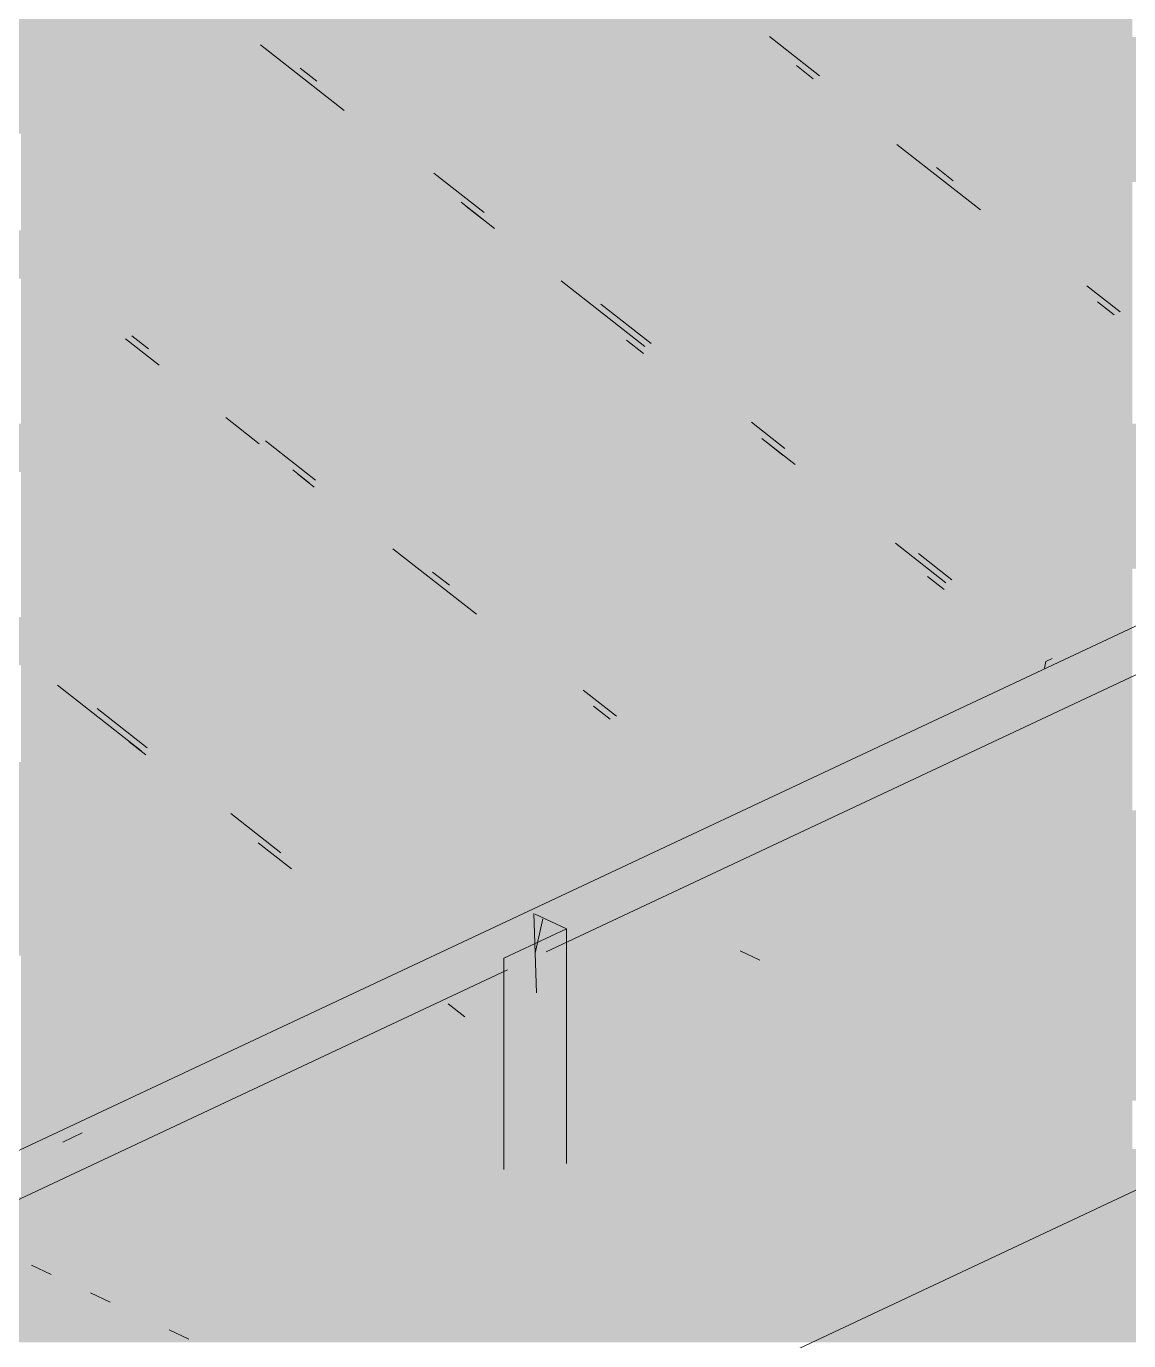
# Model space of a CAD drawing. Header units: millimetres. Extents: x 5 to 1315, y 5 to 292.
# Drawn here: x 1200.523 to 1202.722, y 80.497 to 83.117 of the extents above; entities that cross this region are included whole.
import ezdxf

# ---------------------------------------------------------------- set-up
doc = ezdxf.new("R2010")
doc.units = ezdxf.units.MM
doc.layers.add('EXISTING', color=7, linetype='Continuous')
doc.layers.add('IMAGES', color=7, linetype='Continuous')

# ---------------------------------------------------------------- blocks, each defined once
blk = doc.blocks.new('SHEET_03')
at = {"layer": 'EXISTING', "color": 250, "lineweight": 9}
for p, q in [((300.9902, 83.0806), (301.1569, 82.9498)), ((302.105, 83.0187), (302.005, 83.0972)), ((301.1027, 83.008), (301.0694, 83.0342)), ((302.0592, 83.039), (302.0925, 83.0128)), ((302.2591, 82.882), (302.4258, 82.7512)), ((301.436, 82.7464), (301.336, 82.8249)), ((302.3716, 82.8094), (302.3383, 82.8356)), ((301.3901, 82.7667), (301.4568, 82.7144)), ((301.4329, 82.7327), (301.3996, 82.7589)), ((301.5901, 82.6097), (301.7567, 82.479)), ((302.7049, 82.5478), (302.6382, 82.6001)), ((301.7692, 82.4848), (301.6692, 82.5633)), ((302.6591, 82.5681), (302.6924, 82.542)), ((300.7669, 82.4741), (300.7336, 82.5003)), ((300.7211, 82.4944), (300.7878, 82.4421)), ((301.7537, 82.4653), (301.7203, 82.4914)), ((300.0575, 80.6644), (303.8717, 82.455)), ((301.5601, 81.2723), (303.8717, 82.3576)), ((300.9211, 82.3375), (300.9877, 82.2851)), ((302.0358, 82.2755), (301.9692, 82.3279)), ((301.1002, 82.2125), (301.0002, 82.291)), ((301.99, 82.2958), (302.0567, 82.2435)), ((302.0328, 82.2619), (301.9994, 82.288)), ((301.0544, 82.2328), (301.0877, 82.2067)), ((301.0971, 82.1988), (301.0638, 82.225)), ((302.2566, 82.0866), (302.3566, 82.0081)), ((301.2543, 82.0759), (301.421, 81.9451)), ((302.3691, 82.014), (302.3024, 82.0663)), ((301.3668, 82.0033), (301.3335, 82.0294)), ((302.3535, 81.9944), (302.3202, 82.0206)), ((302.5566, 81.8511), (302.5535, 81.8375)), ((302.5691, 81.857), (302.5566, 81.8511)), ((300.5853, 81.8036), (300.7519, 81.6728)), ((301.7001, 81.7417), (301.6334, 81.794)), ((300.7644, 81.6786), (300.6644, 81.7571)), ((301.6542, 81.762), (301.6876, 81.7358)), ((300.7614, 81.665), (300.728, 81.6911)), ((301.031, 81.4694), (300.931, 81.5479)), ((300.9852, 81.4897), (301.0519, 81.4374)), ((301.5405, 81.1902), (301.5353, 81.3485)), ((301.6003, 81.318), (301.5379, 81.3473)), ((301.5379, 81.2693), (301.5532, 81.3377)), ((301.4755, 81.2593), (301.6003, 81.318)), ((301.6003, 80.8501), (301.6003, 81.318)), ((301.9857, 81.2555), (301.9465, 81.274)), ((301.4755, 81.2593), (301.4755, 80.8383)), ((300.0575, 80.5669), (301.483, 81.2361)), ((301.3977, 81.1423), (301.3644, 81.1684)), ((300.5959, 80.8929), (300.6344, 80.911)), ((301.4755, 80.2052), (302.8492, 80.8501)), ((300.5335, 80.6474), (300.5727, 80.629)), ((300.6512, 80.5922), (300.6905, 80.5737)), ((300.8082, 80.5185), (300.8475, 80.5))]:
    blk.add_line(p, q, dxfattribs=at)
at = {"layer": 'IMAGES', "color": 7}
for points in [[(302.0545, 83.0964), (302.1509, 83.0964), (302.0545, 83.2892), (302.1509, 83.2892)], [(300.0309, 83.0964), (300.6091, 83.0964), (300.0309, 83.1928), (300.6091, 83.1928)], [(300.6091, 83.0964), (300.7055, 83.0964), (300.6091, 83.1928), (300.7055, 83.1928)], [(300.7055, 83.0964), (300.8018, 83.0964), (300.7055, 83.1928), (300.8018, 83.1928)], [(300.8018, 83.0964), (300.8982, 83.0964), (300.8018, 83.1928), (300.8982, 83.1928)], [(300.8982, 83.0964), (300.9945, 83.0964), (300.8982, 83.1928), (300.9945, 83.1928)], [(300.9945, 83.0964), (301.0909, 83.0964), (300.9945, 83.1928), (301.0909, 83.1928)], [(301.0909, 83.0964), (301.1873, 83.0964), (301.0909, 83.1928), (301.1873, 83.1928)], [(301.1873, 83.0964), (301.7655, 83.0964), (301.1873, 83.1928), (301.7655, 83.1928)], [(301.7655, 83.0964), (301.9582, 83.0964), (301.7655, 83.1928), (301.9582, 83.1928)], [(301.9582, 83.0964), (302.0545, 83.0964), (301.9582, 83.1928), (302.0545, 83.1928)], [(302.1509, 83.0964), (302.6327, 83.0964), (302.1509, 83.1928), (302.6327, 83.1928)], [(302.6327, 83.0964), (302.7291, 83.0964), (302.6327, 83.1928), (302.7291, 83.1928)], [(300.32, 83), (300.8018, 83), (300.32, 83.0964), (300.8018, 83.0964)], [(300.8018, 83), (300.8982, 83), (300.8018, 83.0964), (300.8982, 83.0964)], [(300.8982, 83), (300.9945, 83), (300.8982, 83.0964), (300.9945, 83.0964)], [(300.9945, 83), (301.0909, 83), (300.9945, 83.0964), (301.0909, 83.0964)], [(301.0909, 83), (301.1873, 83), (301.0909, 83.0964), (301.1873, 83.0964)], [(301.1873, 83), (301.2836, 83), (301.1873, 83.0964), (301.2836, 83.0964)], [(301.2836, 83), (301.8618, 83), (301.2836, 83.0964), (301.8618, 83.0964)], [(301.8618, 83), (301.9582, 83), (301.8618, 83.0964), (301.9582, 83.0964)], [(301.9582, 83), (302.1509, 83), (301.9582, 83.0964), (302.1509, 83.0964)], [(302.1509, 83), (302.2473, 83), (302.1509, 83.0964), (302.2473, 83.0964)], [(302.2473, 83), (302.8255, 83), (302.2473, 83.0964), (302.8255, 83.0964)], [(300.32, 82.9036), (300.8982, 82.9036), (300.32, 83), (300.8982, 83)], [(300.8982, 82.9036), (300.9945, 82.9036), (300.8982, 83), (300.9945, 83)], [(300.9945, 82.9036), (301.0909, 82.9036), (300.9945, 83), (301.0909, 83)], [(301.0909, 82.9036), (301.1873, 82.9036), (301.0909, 83), (301.1873, 83)], [(301.1873, 82.9036), (301.2836, 82.9036), (301.1873, 83), (301.2836, 83)], [(301.2836, 82.9036), (301.38, 82.9036), (301.2836, 83), (301.38, 83)], [(301.38, 82.9036), (301.4764, 82.9036), (301.38, 83), (301.4764, 83)], [(301.4764, 82.9036), (301.9582, 82.9036), (301.4764, 83), (301.9582, 83)], [(301.9582, 82.9036), (302.0545, 82.9036), (301.9582, 83), (302.0545, 83)], [(302.0545, 82.9036), (302.2473, 82.9036), (302.0545, 83), (302.2473, 83)], [(302.2473, 82.9036), (302.3436, 82.9036), (302.2473, 83), (302.3436, 83)], [(302.3436, 82.9036), (302.44, 82.9036), (302.3436, 83), (302.44, 83)], [(302.44, 82.9036), (302.9218, 82.9036), (302.44, 83), (302.9218, 83)], [(300.5127, 82.8072), (300.9945, 82.8072), (300.5127, 82.9036), (300.9945, 82.9036)], [(300.9945, 82.8072), (301.0909, 82.8072), (300.9945, 82.9036), (301.0909, 82.9036)], [(301.0909, 82.8072), (301.1873, 82.8072), (301.0909, 82.9036), (301.1873, 82.9036)], [(301.1873, 82.8072), (301.38, 82.8072), (301.1873, 82.9036), (301.38, 82.9036)], [(301.38, 82.8072), (301.4764, 82.8072), (301.38, 82.9036), (301.4764, 82.9036)], [(301.4764, 82.8072), (301.5727, 82.8072), (301.4764, 82.9036), (301.5727, 82.9036)], [(301.5727, 82.8072), (302.0545, 82.8072), (301.5727, 82.9036), (302.0545, 82.9036)], [(302.0545, 82.8072), (302.1509, 82.8072), (302.0545, 82.9036), (302.1509, 82.9036)], [(302.1509, 82.8072), (302.2473, 82.8072), (302.1509, 82.9036), (302.2473, 82.9036)], [(302.2473, 82.8072), (302.3436, 82.8072), (302.2473, 82.9036), (302.3436, 82.9036)], [(302.3436, 82.8072), (302.44, 82.8072), (302.3436, 82.9036), (302.44, 82.9036)], [(302.44, 82.8072), (302.5364, 82.8072), (302.44, 82.9036), (302.5364, 82.9036)], [(302.5364, 82.8072), (303.0182, 82.8072), (302.5364, 82.9036), (303.0182, 82.9036)], [(300.5127, 82.7108), (300.6091, 82.7108), (300.5127, 82.8072), (300.6091, 82.8072)], [(300.6091, 82.7108), (300.7055, 82.7108), (300.6091, 82.8072), (300.7055, 82.8072)], [(300.7055, 82.7108), (301.1873, 82.7108), (300.7055, 82.8072), (301.1873, 82.8072)], [(301.1873, 82.7108), (301.2836, 82.7108), (301.1873, 82.8072), (301.2836, 82.8072)], [(301.2836, 82.7108), (301.4764, 82.7108), (301.2836, 82.8072), (301.4764, 82.8072)], [(301.4764, 82.7108), (301.5727, 82.7108), (301.4764, 82.8072), (301.5727, 82.8072)], [(301.5727, 82.7108), (301.6691, 82.7108), (301.5727, 82.8072), (301.6691, 82.8072)], [(301.6691, 82.7108), (302.1509, 82.7108), (301.6691, 82.8072), (302.1509, 82.8072)], [(302.1509, 82.7108), (302.2473, 82.7108), (302.1509, 82.8072), (302.2473, 82.8072)], [(302.2473, 82.7108), (302.3436, 82.7108), (302.2473, 82.8072), (302.3436, 82.8072)], [(302.3436, 82.7108), (302.5364, 82.7108), (302.3436, 82.8072), (302.5364, 82.8072)], [(302.5364, 82.7108), (302.6327, 82.7108), (302.5364, 82.8072), (302.6327, 82.8072)], [(302.6327, 82.7108), (302.7291, 82.7108), (302.6327, 82.8072), (302.7291, 82.8072)], [(300.4164, 82.6144), (300.6091, 82.6144), (300.4164, 82.7108), (300.6091, 82.7108)], [(300.6091, 82.6144), (300.7055, 82.6144), (300.6091, 82.7108), (300.7055, 82.7108)], [(300.7055, 82.6144), (300.8018, 82.6144), (300.7055, 82.7108), (300.8018, 82.7108)], [(300.8018, 82.6144), (301.2836, 82.6144), (300.8018, 82.7108), (301.2836, 82.7108)], [(301.2836, 82.6144), (301.38, 82.6144), (301.2836, 82.7108), (301.38, 82.7108)], [(301.38, 82.6144), (301.4764, 82.6144), (301.38, 82.7108), (301.4764, 82.7108)], [(301.4764, 82.6144), (301.5727, 82.6144), (301.4764, 82.7108), (301.5727, 82.7108)], [(301.5727, 82.6144), (301.6691, 82.6144), (301.5727, 82.7108), (301.6691, 82.7108)], [(301.6691, 82.6144), (302.2473, 82.6144), (301.6691, 82.7108), (302.2473, 82.7108)], [(302.2473, 82.6144), (302.3436, 82.6144), (302.2473, 82.7108), (302.3436, 82.7108)], [(302.3436, 82.6144), (302.44, 82.6144), (302.3436, 82.7108), (302.44, 82.7108)], [(302.44, 82.6144), (302.6327, 82.6144), (302.44, 82.7108), (302.6327, 82.7108)], [(302.6327, 82.6144), (302.7291, 82.6144), (302.6327, 82.7108), (302.7291, 82.7108)], [(300.5127, 82.518), (300.6091, 82.518), (300.5127, 82.6144), (300.6091, 82.6144)], [(300.6091, 82.518), (300.7055, 82.518), (300.6091, 82.6144), (300.7055, 82.6144)], [(300.7055, 82.518), (300.8018, 82.518), (300.7055, 82.6144), (300.8018, 82.6144)], [(300.8018, 82.518), (300.8982, 82.518), (300.8018, 82.6144), (300.8982, 82.6144)], [(300.8982, 82.518), (301.38, 82.518), (300.8982, 82.6144), (301.38, 82.6144)], [(301.38, 82.518), (301.4764, 82.518), (301.38, 82.6144), (301.4764, 82.6144)], [(301.4764, 82.518), (301.5727, 82.518), (301.4764, 82.6144), (301.5727, 82.6144)], [(301.5727, 82.518), (301.7655, 82.518), (301.5727, 82.6144), (301.7655, 82.6144)], [(301.7655, 82.518), (302.44, 82.518), (301.7655, 82.6144), (302.44, 82.6144)], [(302.44, 82.518), (302.5364, 82.518), (302.44, 82.6144), (302.5364, 82.6144)], [(302.5364, 82.518), (302.6327, 82.518), (302.5364, 82.6144), (302.6327, 82.6144)], [(302.6327, 82.518), (302.7291, 82.518), (302.6327, 82.6144), (302.7291, 82.6144)], [(300.5127, 82.4216), (300.6091, 82.4216), (300.5127, 82.518), (300.6091, 82.518)], [(300.6091, 82.4216), (300.7055, 82.4216), (300.6091, 82.518), (300.7055, 82.518)], [(300.7055, 82.4216), (300.8018, 82.4216), (300.7055, 82.518), (300.8018, 82.518)], [(300.8018, 82.4216), (300.8982, 82.4216), (300.8018, 82.518), (300.8982, 82.518)], [(300.8982, 82.4216), (300.9945, 82.4216), (300.8982, 82.518), (300.9945, 82.518)], [(300.9945, 82.4216), (301.0909, 82.4216), (300.9945, 82.518), (301.0909, 82.518)], [(301.0909, 82.4216), (301.5727, 82.4216), (301.0909, 82.518), (301.5727, 82.518)], [(301.5727, 82.4216), (301.6691, 82.4216), (301.5727, 82.518), (301.6691, 82.518)], [(301.6691, 82.4216), (301.8618, 82.4216), (301.6691, 82.518), (301.8618, 82.518)], [(301.8618, 82.4216), (301.9582, 82.4216), (301.8618, 82.518), (301.9582, 82.518)], [(301.9582, 82.4216), (302.0545, 82.4216), (301.9582, 82.518), (302.0545, 82.518)], [(302.0545, 82.4216), (302.5364, 82.4216), (302.0545, 82.518), (302.5364, 82.518)], [(302.5364, 82.4216), (302.6327, 82.4216), (302.5364, 82.518), (302.6327, 82.518)], [(302.6327, 82.4216), (302.7291, 82.4216), (302.6327, 82.518), (302.7291, 82.518)], [(300.5127, 82.3252), (300.6091, 82.3252), (300.5127, 82.4216), (300.6091, 82.4216)], [(300.6091, 82.3252), (300.7055, 82.3252), (300.6091, 82.4216), (300.7055, 82.4216)], [(300.7055, 82.3252), (300.8018, 82.3252), (300.7055, 82.4216), (300.8018, 82.4216)], [(300.8018, 82.3252), (300.8982, 82.3252), (300.8018, 82.4216), (300.8982, 82.4216)], [(300.8982, 82.3252), (300.9945, 82.3252), (300.8982, 82.4216), (300.9945, 82.4216)], [(300.9945, 82.3252), (301.0909, 82.3252), (300.9945, 82.4216), (301.0909, 82.4216)], [(301.0909, 82.3252), (301.1873, 82.3252), (301.0909, 82.4216), (301.1873, 82.4216)], [(301.1873, 82.3252), (301.6691, 82.3252), (301.1873, 82.4216), (301.6691, 82.4216)], [(301.6691, 82.3252), (301.7655, 82.3252), (301.6691, 82.4216), (301.7655, 82.4216)], [(301.7655, 82.3252), (301.8618, 82.3252), (301.7655, 82.4216), (301.8618, 82.4216)], [(301.8618, 82.3252), (301.9582, 82.3252), (301.8618, 82.4216), (301.9582, 82.4216)], [(301.9582, 82.3252), (302.0545, 82.3252), (301.9582, 82.4216), (302.0545, 82.4216)], [(302.0545, 82.3252), (302.1509, 82.3252), (302.0545, 82.4216), (302.1509, 82.4216)], [(302.1509, 82.3252), (302.6327, 82.3252), (302.1509, 82.4216), (302.6327, 82.4216)], [(302.6327, 82.3252), (302.7291, 82.3252), (302.6327, 82.4216), (302.7291, 82.4216)], [(300.4164, 82.2288), (300.6091, 82.2288), (300.4164, 82.3252), (300.6091, 82.3252)], [(300.6091, 82.2288), (300.7055, 82.2288), (300.6091, 82.3252), (300.7055, 82.3252)], [(300.7055, 82.2288), (300.8018, 82.2288), (300.7055, 82.3252), (300.8018, 82.3252)], [(300.8018, 82.2288), (300.8982, 82.2288), (300.8018, 82.3252), (300.8982, 82.3252)], [(300.8982, 82.2288), (301.0909, 82.2288), (300.8982, 82.3252), (301.0909, 82.3252)], [(301.0909, 82.2288), (301.1873, 82.2288), (301.0909, 82.3252), (301.1873, 82.3252)], [(301.1873, 82.2288), (301.2836, 82.2288), (301.1873, 82.3252), (301.2836, 82.3252)], [(301.2836, 82.2288), (301.7655, 82.2288), (301.2836, 82.3252), (301.7655, 82.3252)], [(301.7655, 82.2288), (301.8618, 82.2288), (301.7655, 82.3252), (301.8618, 82.3252)], [(301.8618, 82.2288), (301.9582, 82.2288), (301.8618, 82.3252), (301.9582, 82.3252)], [(301.9582, 82.2288), (302.1509, 82.2288), (301.9582, 82.3252), (302.1509, 82.3252)], [(302.1509, 82.2288), (302.2473, 82.2288), (302.1509, 82.3252), (302.2473, 82.3252)], [(302.2473, 82.2288), (302.9218, 82.2288), (302.2473, 82.3252), (302.9218, 82.3252)], [(300.5127, 82.1324), (300.6091, 82.1324), (300.5127, 82.2288), (300.6091, 82.2288)], [(300.6091, 82.1324), (300.7055, 82.1324), (300.6091, 82.2288), (300.7055, 82.2288)], [(300.7055, 82.1324), (300.8982, 82.1324), (300.7055, 82.2288), (300.8982, 82.2288)], [(300.8982, 82.1324), (300.9945, 82.1324), (300.8982, 82.2288), (300.9945, 82.2288)], [(300.9945, 82.1324), (301.1873, 82.1324), (300.9945, 82.2288), (301.1873, 82.2288)], [(301.1873, 82.1324), (301.2836, 82.1324), (301.1873, 82.2288), (301.2836, 82.2288)], [(301.2836, 82.1324), (301.8618, 82.1324), (301.2836, 82.2288), (301.8618, 82.2288)], [(301.8618, 82.1324), (301.9582, 82.1324), (301.8618, 82.2288), (301.9582, 82.2288)], [(301.9582, 82.1324), (302.0545, 82.1324), (301.9582, 82.2288), (302.0545, 82.2288)], [(302.0545, 82.1324), (302.1509, 82.1324), (302.0545, 82.2288), (302.1509, 82.2288)], [(302.1509, 82.1324), (302.2473, 82.1324), (302.1509, 82.2288), (302.2473, 82.2288)], [(302.2473, 82.1324), (302.3436, 82.1324), (302.2473, 82.2288), (302.3436, 82.2288)], [(302.3436, 82.1324), (302.8255, 82.1324), (302.3436, 82.2288), (302.8255, 82.2288)], [(300.5127, 81.9396), (300.6091, 81.9396), (300.5127, 82.1324), (300.6091, 82.1324)], [(300.6091, 82.036), (300.7055, 82.036), (300.6091, 82.1324), (300.7055, 82.1324)], [(300.7055, 82.036), (300.8982, 82.036), (300.7055, 82.1324), (300.8982, 82.1324)], [(300.8982, 82.036), (300.9945, 82.036), (300.8982, 82.1324), (300.9945, 82.1324)], [(300.9945, 82.036), (301.0909, 82.036), (300.9945, 82.1324), (301.0909, 82.1324)], [(301.0909, 82.036), (301.1873, 82.036), (301.0909, 82.1324), (301.1873, 82.1324)], [(301.1873, 82.036), (301.38, 82.036), (301.1873, 82.1324), (301.38, 82.1324)], [(301.38, 82.036), (301.5727, 82.036), (301.38, 82.1324), (301.5727, 82.1324)], [(301.5727, 82.036), (302.0545, 82.036), (301.5727, 82.1324), (302.0545, 82.1324)], [(302.0545, 82.036), (302.1509, 82.036), (302.0545, 82.1324), (302.1509, 82.1324)], [(302.1509, 82.036), (302.3436, 82.036), (302.1509, 82.1324), (302.3436, 82.1324)], [(302.3436, 82.036), (302.44, 82.036), (302.3436, 82.1324), (302.44, 82.1324)], [(302.44, 82.036), (302.5364, 82.036), (302.44, 82.1324), (302.5364, 82.1324)], [(302.5364, 82.036), (302.6327, 82.036), (302.5364, 82.1324), (302.6327, 82.1324)], [(302.6327, 82.036), (302.8255, 82.036), (302.6327, 82.1324), (302.8255, 82.1324)], [(300.6091, 81.9396), (300.7055, 81.9396), (300.6091, 82.036), (300.7055, 82.036)], [(300.7055, 81.9396), (300.8018, 81.9396), (300.7055, 82.036), (300.8018, 82.036)], [(300.8018, 81.9396), (300.8982, 81.9396), (300.8018, 82.036), (300.8982, 82.036)], [(300.8982, 81.9396), (300.9945, 81.9396), (300.8982, 82.036), (300.9945, 82.036)], [(300.9945, 81.9396), (301.0909, 81.9396), (300.9945, 82.036), (301.0909, 82.036)], [(301.0909, 81.9396), (301.1873, 81.9396), (301.0909, 82.036), (301.1873, 82.036)], [(301.1873, 81.9396), (301.2836, 81.9396), (301.1873, 82.036), (301.2836, 82.036)], [(301.2836, 81.9396), (301.4764, 81.9396), (301.2836, 82.036), (301.4764, 82.036)], [(301.4764, 81.9396), (301.5727, 81.9396), (301.4764, 82.036), (301.5727, 82.036)], [(301.5727, 81.9396), (302.1509, 81.9396), (301.5727, 82.036), (302.1509, 82.036)], [(302.1509, 81.9396), (302.2473, 81.9396), (302.1509, 82.036), (302.2473, 82.036)], [(302.2473, 81.9396), (302.44, 81.9396), (302.2473, 82.036), (302.44, 82.036)], [(302.44, 81.9396), (302.6327, 81.9396), (302.44, 82.036), (302.6327, 82.036)], [(302.6327, 81.8432), (302.7291, 81.8432), (302.6327, 82.036), (302.7291, 82.036)], [(300.4164, 81.8432), (300.6091, 81.8432), (300.4164, 81.9396), (300.6091, 81.9396)], [(300.6091, 81.8432), (300.7055, 81.8432), (300.6091, 81.9396), (300.7055, 81.9396)], [(300.7055, 81.8432), (300.8018, 81.8432), (300.7055, 81.9396), (300.8018, 81.9396)], [(300.8018, 81.8432), (300.8982, 81.8432), (300.8018, 81.9396), (300.8982, 81.9396)], [(300.8982, 81.8432), (300.9945, 81.8432), (300.8982, 81.9396), (300.9945, 81.9396)], [(300.9945, 81.8432), (301.0909, 81.8432), (300.9945, 81.9396), (301.0909, 81.9396)], [(301.0909, 81.8432), (301.1873, 81.8432), (301.0909, 81.9396), (301.1873, 81.9396)], [(301.1873, 81.8432), (301.2836, 81.8432), (301.1873, 81.9396), (301.2836, 81.9396)], [(301.2836, 81.8432), (301.38, 81.8432), (301.2836, 81.9396), (301.38, 81.9396)], [(301.38, 81.8432), (301.5727, 81.8432), (301.38, 81.9396), (301.5727, 81.9396)], [(301.5727, 81.8432), (301.6691, 81.8432), (301.5727, 81.9396), (301.6691, 81.9396)], [(301.6691, 81.8432), (301.7655, 81.8432), (301.6691, 81.9396), (301.7655, 81.9396)], [(301.7655, 81.8432), (302.1509, 81.8432), (301.7655, 81.9396), (302.1509, 81.9396)], [(302.1509, 81.8432), (302.44, 81.8432), (302.1509, 81.9396), (302.44, 81.9396)], [(302.44, 81.8432), (302.6327, 81.8432), (302.44, 81.9396), (302.6327, 81.9396)], [(300.5127, 81.7468), (300.6091, 81.7468), (300.5127, 81.8432), (300.6091, 81.8432)], [(300.6091, 81.7468), (300.7055, 81.7468), (300.6091, 81.8432), (300.7055, 81.8432)], [(300.7055, 81.7468), (300.8018, 81.7468), (300.7055, 81.8432), (300.8018, 81.8432)], [(300.8018, 81.7468), (300.8982, 81.7468), (300.8018, 81.8432), (300.8982, 81.8432)], [(300.8982, 81.7468), (300.9945, 81.7468), (300.8982, 81.8432), (300.9945, 81.8432)], [(300.9945, 81.7468), (301.0909, 81.7468), (300.9945, 81.8432), (301.0909, 81.8432)], [(301.0909, 81.7468), (301.1873, 81.7468), (301.0909, 81.8432), (301.1873, 81.8432)], [(301.1873, 81.7468), (301.38, 81.7468), (301.1873, 81.8432), (301.38, 81.8432)], [(301.38, 81.7468), (301.4764, 81.7468), (301.38, 81.8432), (301.4764, 81.8432)], [(301.4764, 81.7468), (301.5727, 81.7468), (301.4764, 81.8432), (301.5727, 81.8432)], [(301.5727, 81.7468), (301.7655, 81.7468), (301.5727, 81.8432), (301.7655, 81.8432)], [(301.7655, 81.7468), (301.8618, 81.7468), (301.7655, 81.8432), (301.8618, 81.8432)], [(301.8618, 81.7468), (301.9582, 81.7468), (301.8618, 81.8432), (301.9582, 81.8432)], [(301.9582, 81.7468), (302.0545, 81.7468), (301.9582, 81.8432), (302.0545, 81.8432)], [(302.0545, 81.7468), (302.1509, 81.7468), (302.0545, 81.8432), (302.1509, 81.8432)], [(302.1509, 81.7468), (302.2473, 81.7468), (302.1509, 81.8432), (302.2473, 81.8432)], [(302.2473, 81.6504), (302.3436, 81.6504), (302.2473, 81.8432), (302.3436, 81.8432)], [(302.3436, 81.7468), (302.44, 81.7468), (302.3436, 81.8432), (302.44, 81.8432)], [(302.44, 81.7468), (302.5364, 81.7468), (302.44, 81.8432), (302.5364, 81.8432)], [(302.5364, 81.6504), (302.6327, 81.6504), (302.5364, 81.8432), (302.6327, 81.8432)], [(302.6327, 81.7468), (302.7291, 81.7468), (302.6327, 81.8432), (302.7291, 81.8432)], [(300.5127, 81.6504), (300.6091, 81.6504), (300.5127, 81.7468), (300.6091, 81.7468)], [(300.6091, 81.6504), (300.7055, 81.6504), (300.6091, 81.7468), (300.7055, 81.7468)], [(300.7055, 81.6504), (300.8018, 81.6504), (300.7055, 81.7468), (300.8018, 81.7468)], [(300.8018, 81.6504), (300.8982, 81.6504), (300.8018, 81.7468), (300.8982, 81.7468)], [(300.8982, 81.6504), (300.9945, 81.6504), (300.8982, 81.7468), (300.9945, 81.7468)], [(300.9945, 81.6504), (301.0909, 81.6504), (300.9945, 81.7468), (301.0909, 81.7468)], [(301.0909, 81.6504), (301.1873, 81.6504), (301.0909, 81.7468), (301.1873, 81.7468)], [(301.1873, 81.6504), (301.2836, 81.6504), (301.1873, 81.7468), (301.2836, 81.7468)], [(301.2836, 81.6504), (301.4764, 81.6504), (301.2836, 81.7468), (301.4764, 81.7468)], [(301.4764, 81.6504), (301.5727, 81.6504), (301.4764, 81.7468), (301.5727, 81.7468)], [(301.5727, 81.6504), (301.6691, 81.6504), (301.5727, 81.7468), (301.6691, 81.7468)], [(301.6691, 81.6504), (301.7655, 81.6504), (301.6691, 81.7468), (301.7655, 81.7468)], [(301.7655, 81.6504), (301.8618, 81.6504), (301.7655, 81.7468), (301.8618, 81.7468)], [(301.8618, 81.6504), (302.0545, 81.6504), (301.8618, 81.7468), (302.0545, 81.7468)], [(302.0545, 81.6504), (302.1509, 81.6504), (302.0545, 81.7468), (302.1509, 81.7468)], [(302.1509, 81.6504), (302.2473, 81.6504), (302.1509, 81.7468), (302.2473, 81.7468)], [(302.3436, 81.6504), (302.5364, 81.6504), (302.3436, 81.7468), (302.5364, 81.7468)], [(302.6327, 81.6504), (302.7291, 81.6504), (302.6327, 81.7468), (302.7291, 81.7468)], [(300.1273, 81.554), (300.7055, 81.554), (300.1273, 81.6504), (300.7055, 81.6504)], [(300.7055, 81.554), (300.8018, 81.554), (300.7055, 81.6504), (300.8018, 81.6504)], [(300.8018, 81.554), (300.8982, 81.554), (300.8018, 81.6504), (300.8982, 81.6504)], [(300.8982, 81.554), (300.9945, 81.554), (300.8982, 81.6504), (300.9945, 81.6504)], [(300.9945, 81.554), (301.0909, 81.554), (300.9945, 81.6504), (301.0909, 81.6504)], [(301.0909, 81.554), (301.1873, 81.554), (301.0909, 81.6504), (301.1873, 81.6504)], [(301.1873, 81.554), (301.2836, 81.554), (301.1873, 81.6504), (301.2836, 81.6504)], [(301.2836, 81.554), (301.4764, 81.554), (301.2836, 81.6504), (301.4764, 81.6504)], [(301.4764, 81.554), (301.5727, 81.554), (301.4764, 81.6504), (301.5727, 81.6504)], [(301.5727, 81.554), (301.6691, 81.554), (301.5727, 81.6504), (301.6691, 81.6504)], [(301.6691, 81.554), (301.7655, 81.554), (301.6691, 81.6504), (301.7655, 81.6504)], [(301.7655, 81.554), (301.8618, 81.554), (301.7655, 81.6504), (301.8618, 81.6504)], [(301.8618, 81.554), (301.9582, 81.554), (301.8618, 81.6504), (301.9582, 81.6504)], [(301.9582, 81.554), (302.0545, 81.554), (301.9582, 81.6504), (302.0545, 81.6504)], [(302.0545, 81.4576), (302.1509, 81.4576), (302.0545, 81.6504), (302.1509, 81.6504)], [(302.1509, 81.554), (302.2473, 81.554), (302.1509, 81.6504), (302.2473, 81.6504)], [(302.2473, 81.554), (302.3436, 81.554), (302.2473, 81.6504), (302.3436, 81.6504)], [(302.3436, 81.554), (302.44, 81.554), (302.3436, 81.6504), (302.44, 81.6504)], [(302.44, 81.554), (302.5364, 81.554), (302.44, 81.6504), (302.5364, 81.6504)], [(302.5364, 81.554), (302.6327, 81.554), (302.5364, 81.6504), (302.6327, 81.6504)], [(302.6327, 81.554), (302.7291, 81.554), (302.6327, 81.6504), (302.7291, 81.6504)], [(300.2236, 81.4576), (300.7055, 81.4576), (300.2236, 81.554), (300.7055, 81.554)], [(300.7055, 81.4576), (300.8018, 81.4576), (300.7055, 81.554), (300.8018, 81.554)], [(300.8018, 81.4576), (300.8982, 81.4576), (300.8018, 81.554), (300.8982, 81.554)], [(300.8982, 81.4576), (301.0909, 81.4576), (300.8982, 81.554), (301.0909, 81.554)], [(301.0909, 81.4576), (301.1873, 81.4576), (301.0909, 81.554), (301.1873, 81.554)], [(301.1873, 81.4576), (301.2836, 81.4576), (301.1873, 81.554), (301.2836, 81.554)], [(301.2836, 81.4576), (301.38, 81.4576), (301.2836, 81.554), (301.38, 81.554)], [(301.38, 81.4576), (301.4764, 81.4576), (301.38, 81.554), (301.4764, 81.554)], [(301.4764, 81.4576), (301.5727, 81.4576), (301.4764, 81.554), (301.5727, 81.554)], [(301.5727, 81.4576), (301.6691, 81.4576), (301.5727, 81.554), (301.6691, 81.554)], [(301.6691, 81.4576), (301.7655, 81.4576), (301.6691, 81.554), (301.7655, 81.554)], [(301.7655, 81.4576), (301.8618, 81.4576), (301.7655, 81.554), (301.8618, 81.554)], [(301.8618, 81.4576), (301.9582, 81.4576), (301.8618, 81.554), (301.9582, 81.554)], [(301.9582, 81.4576), (302.0545, 81.4576), (301.9582, 81.554), (302.0545, 81.554)], [(302.1509, 81.4576), (302.2473, 81.4576), (302.1509, 81.554), (302.2473, 81.554)], [(302.2473, 81.4576), (302.3436, 81.4576), (302.2473, 81.554), (302.3436, 81.554)], [(302.3436, 81.4576), (302.44, 81.4576), (302.3436, 81.554), (302.44, 81.554)], [(302.44, 81.4576), (302.6327, 81.4576), (302.44, 81.554), (302.6327, 81.554)], [(302.6327, 81.4576), (303.8855, 81.4576), (302.6327, 81.554), (303.8855, 81.554)], [(300.32, 81.3612), (300.8018, 81.3612), (300.32, 81.4576), (300.8018, 81.4576)], [(300.8018, 81.3612), (300.8982, 81.3612), (300.8018, 81.4576), (300.8982, 81.4576)], [(300.8982, 81.3612), (300.9945, 81.3612), (300.8982, 81.4576), (300.9945, 81.4576)], [(300.9945, 81.3612), (301.0909, 81.3612), (300.9945, 81.4576), (301.0909, 81.4576)], [(301.0909, 81.3612), (301.1873, 81.3612), (301.0909, 81.4576), (301.1873, 81.4576)], [(301.1873, 81.3612), (301.2836, 81.3612), (301.1873, 81.4576), (301.2836, 81.4576)], [(301.2836, 81.3612), (301.38, 81.3612), (301.2836, 81.4576), (301.38, 81.4576)], [(301.38, 81.3612), (301.4764, 81.3612), (301.38, 81.4576), (301.4764, 81.4576)], [(301.4764, 81.3612), (301.5727, 81.3612), (301.4764, 81.4576), (301.5727, 81.4576)], [(301.5727, 81.3612), (301.6691, 81.3612), (301.5727, 81.4576), (301.6691, 81.4576)], [(301.6691, 81.3612), (301.7655, 81.3612), (301.6691, 81.4576), (301.7655, 81.4576)], [(301.7655, 81.3612), (301.8618, 81.3612), (301.7655, 81.4576), (301.8618, 81.4576)], [(301.8618, 81.2648), (301.9582, 81.2648), (301.8618, 81.4576), (301.9582, 81.4576)], [(301.9582, 81.3612), (302.0545, 81.3612), (301.9582, 81.4576), (302.0545, 81.4576)], [(302.0545, 81.3612), (302.1509, 81.3612), (302.0545, 81.4576), (302.1509, 81.4576)], [(302.1509, 81.3612), (302.3436, 81.3612), (302.1509, 81.4576), (302.3436, 81.4576)], [(302.3436, 81.3612), (303.5964, 81.3612), (302.3436, 81.4576), (303.5964, 81.4576)], [(300.4164, 81.2648), (300.8982, 81.2648), (300.4164, 81.3612), (300.8982, 81.3612)], [(300.8982, 81.2648), (300.9945, 81.2648), (300.8982, 81.3612), (300.9945, 81.3612)], [(300.9945, 81.2648), (301.0909, 81.2648), (300.9945, 81.3612), (301.0909, 81.3612)], [(301.0909, 81.2648), (301.1873, 81.2648), (301.0909, 81.3612), (301.1873, 81.3612)], [(301.1873, 81.2648), (301.2836, 81.2648), (301.1873, 81.3612), (301.2836, 81.3612)], [(301.2836, 81.2648), (301.4764, 81.2648), (301.2836, 81.3612), (301.4764, 81.3612)], [(301.4764, 81.2648), (301.5727, 81.2648), (301.4764, 81.3612), (301.5727, 81.3612)], [(301.5727, 81.2648), (301.8618, 81.2648), (301.5727, 81.3612), (301.8618, 81.3612)], [(301.9582, 81.2648), (302.0545, 81.2648), (301.9582, 81.3612), (302.0545, 81.3612)], [(302.0545, 81.2648), (302.1509, 81.2648), (302.0545, 81.3612), (302.1509, 81.3612)], [(302.1509, 81.2648), (302.2473, 81.2648), (302.1509, 81.3612), (302.2473, 81.3612)], [(302.2473, 81.2648), (303.4036, 81.2648), (302.2473, 81.3612), (303.4036, 81.3612)], [(300.5127, 81.1684), (300.6091, 81.1684), (300.5127, 81.2648), (300.6091, 81.2648)], [(300.6091, 81.1684), (300.7055, 81.1684), (300.6091, 81.2648), (300.7055, 81.2648)], [(300.7055, 81.1684), (300.8982, 81.1684), (300.7055, 81.2648), (300.8982, 81.2648)], [(300.8982, 81.1684), (300.9945, 81.1684), (300.8982, 81.2648), (300.9945, 81.2648)], [(300.9945, 81.1684), (301.0909, 81.1684), (300.9945, 81.2648), (301.0909, 81.2648)], [(301.0909, 81.1684), (301.2836, 81.1684), (301.0909, 81.2648), (301.2836, 81.2648)], [(301.2836, 81.1684), (301.38, 81.1684), (301.2836, 81.2648), (301.38, 81.2648)], [(301.38, 81.1684), (301.4764, 81.1684), (301.38, 81.2648), (301.4764, 81.2648)], [(301.4764, 81.1684), (301.9582, 81.1684), (301.4764, 81.2648), (301.9582, 81.2648)], [(301.9582, 81.1684), (302.0545, 81.1684), (301.9582, 81.2648), (302.0545, 81.2648)], [(302.0545, 81.1684), (302.1509, 81.1684), (302.0545, 81.2648), (302.1509, 81.2648)], [(302.1509, 81.1684), (302.2473, 81.1684), (302.1509, 81.2648), (302.2473, 81.2648)], [(302.2473, 81.1684), (302.44, 81.1684), (302.2473, 81.2648), (302.44, 81.2648)], [(302.44, 81.1684), (302.5364, 81.1684), (302.44, 81.2648), (302.5364, 81.2648)], [(302.5364, 81.1684), (303.1145, 81.1684), (302.5364, 81.2648), (303.1145, 81.2648)], [(300.5127, 81.072), (300.6091, 81.072), (300.5127, 81.1684), (300.6091, 81.1684)], [(300.6091, 81.072), (300.7055, 81.072), (300.6091, 81.1684), (300.7055, 81.1684)], [(300.7055, 81.072), (300.8982, 81.072), (300.7055, 81.1684), (300.8982, 81.1684)], [(300.8982, 81.072), (300.9945, 81.072), (300.8982, 81.1684), (300.9945, 81.1684)], [(300.9945, 81.072), (301.0909, 81.072), (300.9945, 81.1684), (301.0909, 81.1684)], [(301.0909, 81.072), (301.1873, 81.072), (301.0909, 81.1684), (301.1873, 81.1684)], [(301.1873, 81.072), (301.2836, 81.072), (301.1873, 81.1684), (301.2836, 81.1684)], [(301.2836, 81.072), (301.38, 81.072), (301.2836, 81.1684), (301.38, 81.1684)], [(301.38, 81.072), (301.4764, 81.072), (301.38, 81.1684), (301.4764, 81.1684)], [(301.4764, 80.8792), (301.5727, 80.8792), (301.4764, 81.1684), (301.5727, 81.1684)], [(301.5727, 81.072), (302.1509, 81.072), (301.5727, 81.1684), (302.1509, 81.1684)], [(302.1509, 81.072), (302.2473, 81.072), (302.1509, 81.1684), (302.2473, 81.1684)], [(302.2473, 81.072), (302.3436, 81.072), (302.2473, 81.1684), (302.3436, 81.1684)], [(302.3436, 81.072), (302.44, 81.072), (302.3436, 81.1684), (302.44, 81.1684)], [(302.44, 81.072), (302.5364, 81.072), (302.44, 81.1684), (302.5364, 81.1684)], [(302.5364, 81.072), (302.6327, 81.072), (302.5364, 81.1684), (302.6327, 81.1684)], [(302.6327, 81.072), (303.0182, 81.072), (302.6327, 81.1684), (303.0182, 81.1684)], [(300.5127, 80.9756), (300.7055, 80.9756), (300.5127, 81.072), (300.7055, 81.072)], [(300.7055, 80.9756), (300.8018, 80.9756), (300.7055, 81.072), (300.8018, 81.072)], [(300.8018, 80.9756), (300.8982, 80.9756), (300.8018, 81.072), (300.8982, 81.072)], [(300.8982, 80.9756), (300.9945, 80.9756), (300.8982, 81.072), (300.9945, 81.072)], [(300.9945, 80.9756), (301.2836, 80.9756), (300.9945, 81.072), (301.2836, 81.072)], [(301.2836, 80.8792), (301.38, 80.8792), (301.2836, 81.072), (301.38, 81.072)], [(301.38, 80.8792), (301.4764, 80.8792), (301.38, 81.072), (301.4764, 81.072)], [(301.5727, 80.9756), (302.44, 80.9756), (301.5727, 81.072), (302.44, 81.072)], [(302.44, 80.9756), (302.5364, 80.9756), (302.44, 81.072), (302.5364, 81.072)], [(302.5364, 80.9756), (302.6327, 80.9756), (302.5364, 81.072), (302.6327, 81.072)], [(302.6327, 80.9756), (302.8255, 80.9756), (302.6327, 81.072), (302.8255, 81.072)], [(300.5127, 80.8792), (300.6091, 80.8792), (300.5127, 80.9756), (300.6091, 80.9756)], [(300.6091, 80.8792), (300.7055, 80.8792), (300.6091, 80.9756), (300.7055, 80.9756)], [(300.7055, 80.8792), (300.8018, 80.8792), (300.7055, 80.9756), (300.8018, 80.9756)], [(300.8018, 80.8792), (301.2836, 80.8792), (300.8018, 80.9756), (301.2836, 80.9756)], [(301.5727, 80.8792), (302.5364, 80.8792), (301.5727, 80.9756), (302.5364, 80.9756)], [(302.5364, 80.8792), (302.6327, 80.8792), (302.5364, 80.9756), (302.6327, 80.9756)], [(302.6327, 80.8792), (302.7291, 80.8792), (302.6327, 80.9756), (302.7291, 80.9756)], [(300.5127, 80.7827), (300.6091, 80.7827), (300.5127, 80.8792), (300.6091, 80.8792)], [(300.6091, 80.7827), (301.2836, 80.7827), (300.6091, 80.8792), (301.2836, 80.8792)], [(301.2836, 80.7827), (301.38, 80.7827), (301.2836, 80.8792), (301.38, 80.8792)], [(301.38, 80.7827), (301.4764, 80.7827), (301.38, 80.8792), (301.4764, 80.8792)], [(301.4764, 80.7827), (301.5727, 80.7827), (301.4764, 80.8792), (301.5727, 80.8792)], [(301.5727, 80.7827), (302.8255, 80.7827), (301.5727, 80.8792), (302.8255, 80.8792)], [(300.4164, 80.6863), (302.9218, 80.6863), (300.4164, 80.7827), (302.9218, 80.7827)], [(300.2236, 80.5899), (302.8255, 80.5899), (300.2236, 80.6863), (302.8255, 80.6863)], [(299.9345, 80.4935), (302.8255, 80.4935), (299.9345, 80.5899), (302.8255, 80.5899)]]:
    blk.add_solid(points, dxfattribs=at)

msp = doc.modelspace()

# ---------------------------------------------------------------- block references
msp.add_blockref('SHEET_03', (900, 0))

doc.saveas('drawing.dxf')
